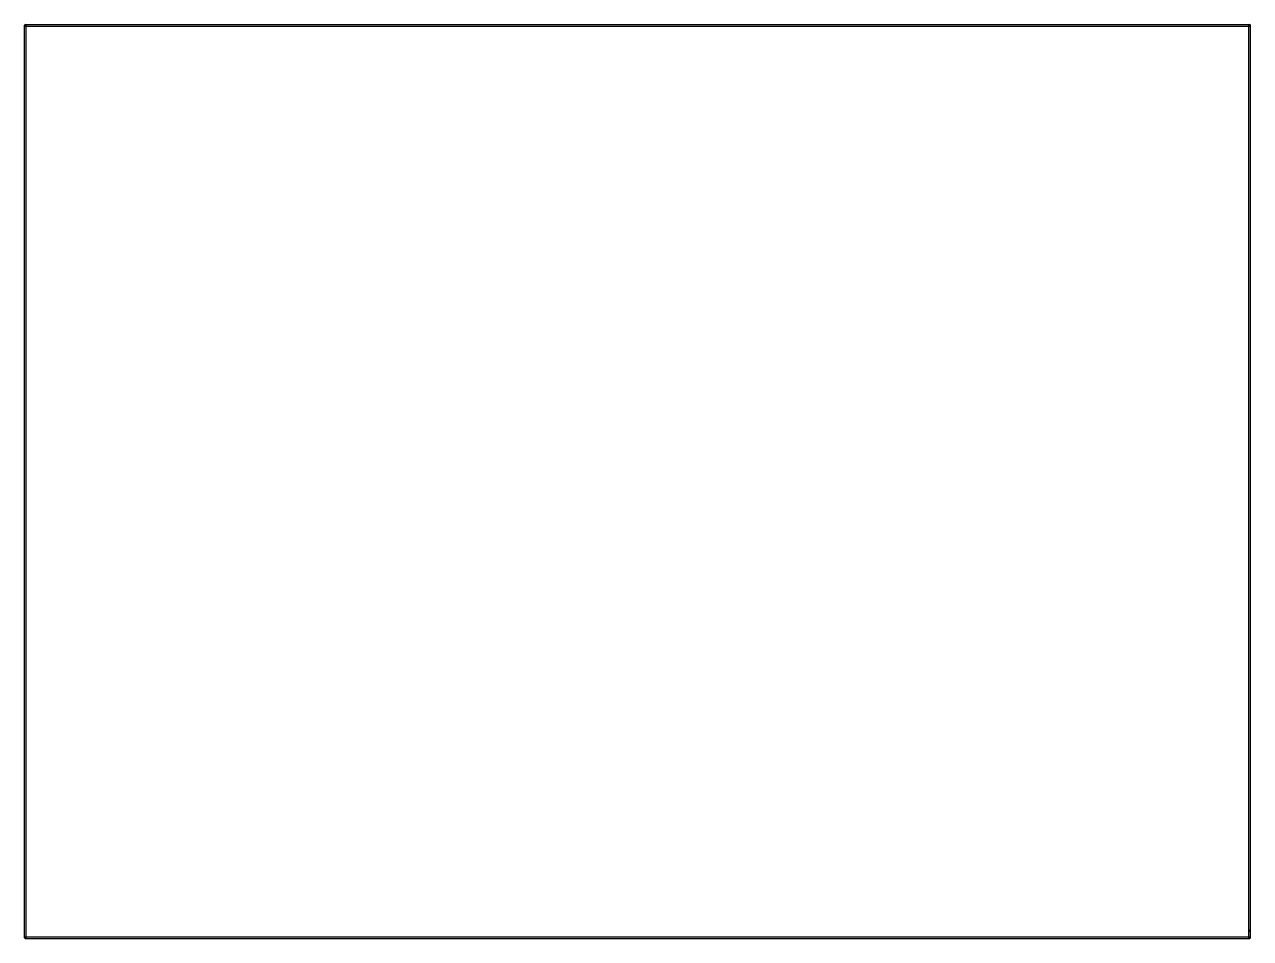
# Model space of a CAD drawing. Extents: x 35 to 158, y -142 to -50.
import ezdxf

# ---------------------------------------------------------------- set-up
doc = ezdxf.new("R2010")
doc.units = 0
doc.header["$MEASUREMENT"] = 0
doc.layers.add('BLACK', color=250, linetype='CONTINUOUS')

msp = doc.modelspace()

# ---------------------------------------------------------------- linework, layer by layer
at = {"layer": 'BLACK'}
for p, q in [((35.425, -141.5), (35.425, -50.4)), ((35.5, -50.325), (157.8, -50.325)), ((35.5, -50.475), (157.8, -50.475)), ((35.575, -141.5), (35.575, -50.4)), ((157.725, -140.8), (157.725, -50.4)), ((157.875, -140.8), (157.875, -50.4)), ((157.725, -141.5), (157.725, -140.8)), ((157.875, -141.5), (157.875, -140.8)), ((35.5, -141.425), (157.8, -141.425)), ((35.5, -141.575), (157.8, -141.575))]:
    msp.add_line(p, q, dxfattribs=at)
for centre, start, end in [((35.5, -50.4), 90, 270), ((35.5, -50.4), 360, 540), ((157.8, -50.4), 360, 540), ((157.8, -50.4), 270, 450), ((157.8, -140.8), 360, 540), ((157.8, -140.8), 180, 360), ((35.5, -141.5), 90, 270), ((35.5, -141.5), 180, 360), ((157.8, -141.5), 180, 360), ((157.8, -141.5), 270, 450)]:
    msp.add_arc(centre, 0.075, start, end, dxfattribs=at)

doc.saveas('drawing.dxf')
